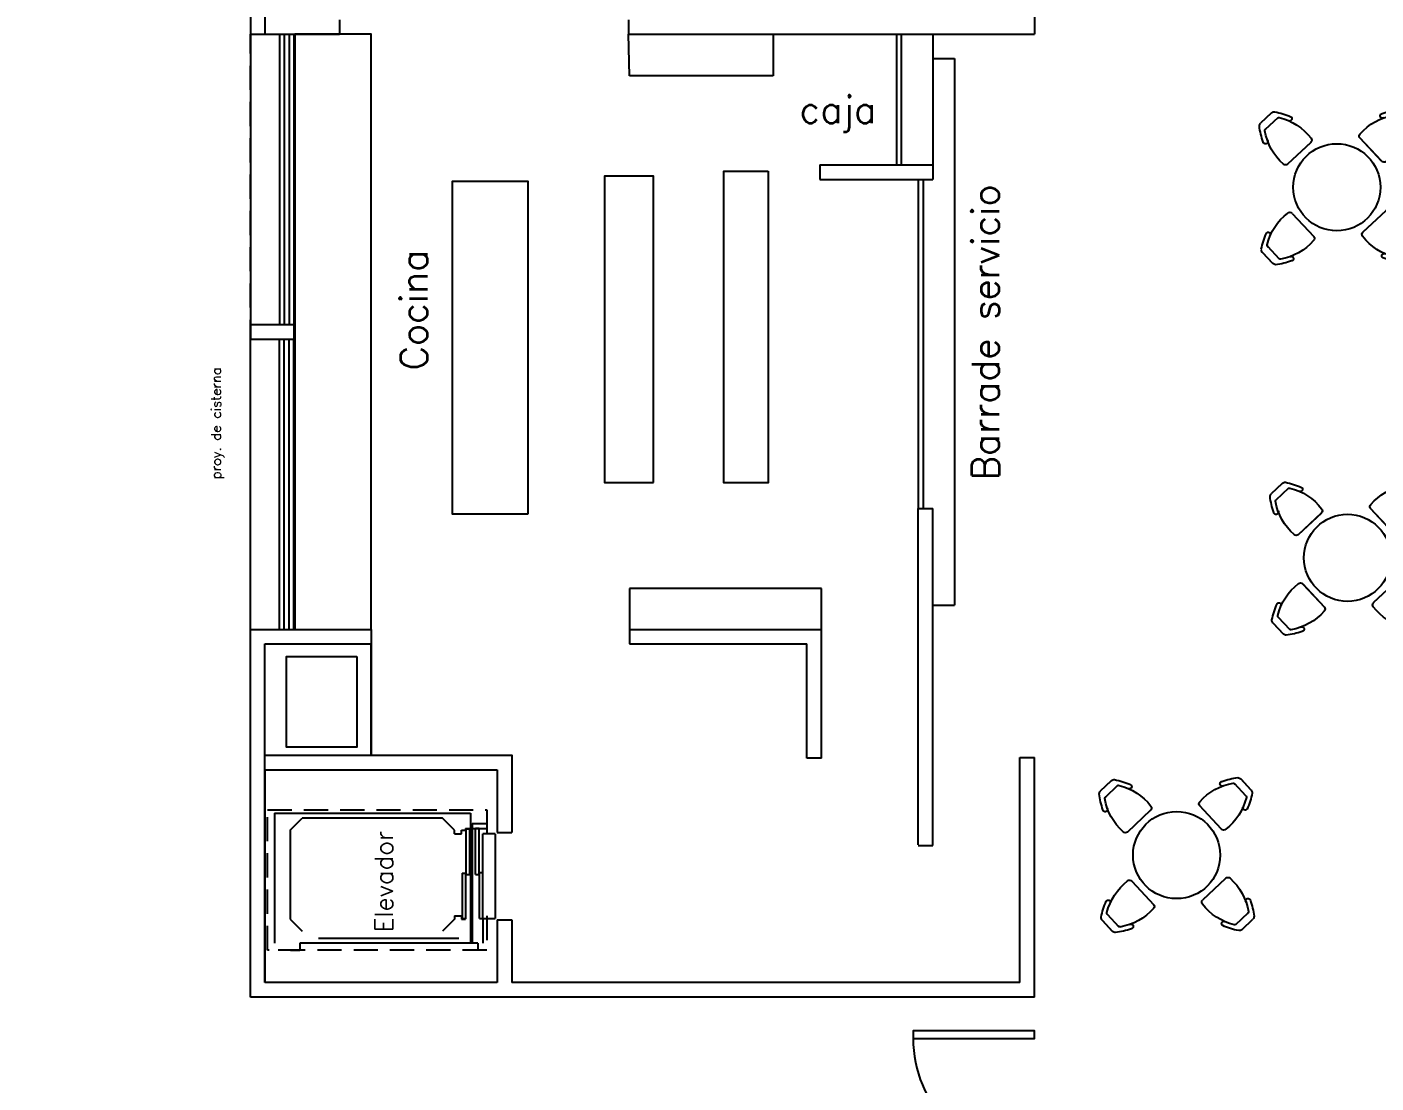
# Model space of a CAD drawing. Header units: millimetres. Extents: x -1615 to -538, y 177 to 397.
# Drawn here: x -801.21 to -787.27, y 303.07 to 313.98 of the extents above; entities that cross this region are included whole.
import ezdxf
from ezdxf.enums import TextEntityAlignment as Align

# ---------------------------------------------------------------- set-up
doc = ezdxf.new("R2010")
doc.units = ezdxf.units.MM
doc.linetypes.add('HIDDEN', pattern=[0.375, 0.25, -0.125])
for name, color, linetype in [('AUX', 8, 'Continuous'), ('LOCALES', 2, 'Continuous'), ('MOB', 7, 'Continuous'), ('MUEBLES', 9, 'Continuous'), ('MUROS', 1, 'Continuous'), ('MUROS2', 9, 'Continuous'), ('P-1', 1, 'Continuous'), ('PROY', 8, 'HIDDEN'), ('TEX', 2, 'Continuous'), ('VENTANAS', 4, 'Continuous')]:
    doc.layers.add(name, color=color, linetype=linetype)
doc.styles.add('ROMANS', font='ROMANS.shx')

# ---------------------------------------------------------------- blocks, each defined once
blk = doc.blocks.new('8360154')
at = {"layer": 'MOB'}
for p, q in [((-0.114, 0.279), (-0.119, 0.279)), ((-0.114, 0.279), (-0.119, 0.279)), ((-0.114, 0.279), (0.041, 0.279)), ((0.036, 0.279), (-0.114, 0.279)), ((-0.114, 0.198), (-0.128, 0.198)), ((-0.128, 0.198), (-0.114, 0.198)), ((-0.128, 0.198), (0.05, 0.198)), ((0.05, 0.198), (0.037, 0.198)), ((-0.204, -0.221), (-0.204, -0.221)), ((-0.204, -0.221), (-0.204, -0.221)), ((-0.204, -0.221), (-0.204, -0.221)), ((-0.204, -0.221), (-0.204, -0.221)), ((-0.204, -0.221), (-0.204, -0.221)), ((-0.204, -0.221), (-0.204, -0.221)), ((-0.202, -0.221), (-0.204, -0.221)), ((-0.202, -0.221), (0.126, -0.221)), ((-0.198, -0.221), (0.126, -0.221)), ((0.124, -0.221), (0.126, -0.221)), ((0.126, -0.221), (0.126, -0.221)), ((0.126, -0.221), (0.126, -0.221))]:
    blk.add_line(p, q, dxfattribs=at)
for centre, radius, start, end in [((-0.111, 0.225), 0.0546, 97.7265, 132.0881), ((0.022, 0.199), 0.0819, 54.5973, 77.0407), ((0.352, -0.134), 0.589, 146.769, 185.5261), ((0.549, -0.225), 0.852, 144.8892, 156.6032), ((-0.123, 0.179), 0.0202, 105.2359, 150.5078), ((0.045, 0.179), 0.0196, 28.6466, 75.2389), ((-0.436, -0.136), 0.595, 354.6785, 33.3393), ((-0.601, -0.215), 0.825, 23.8528, 35.6459), ((-0.21, 0.107), 0.0236, 163.1411, 326.8155), ((0.133, 0.106), 0.0248, 189.0366, 31.7969), ((-0.204, -0.191), 0.03, 180, 270), ((0.126, -0.191), 0.03, 270, 360)]:
    blk.add_arc(centre, radius, start, end, dxfattribs=at)
blk = doc.blocks.new('A$C212E4BCC')
at = {"layer": 'MOB', "linetype": 'Continuous'}
blk.add_circle((1.028, 1.028), 0.45, dxfattribs=at)
at = {"layer": 'MOB', "xscale": -1}
for p, rotation in [((0.996, 1.775), 356.1272636106476), ((0.281, 0.996), 86.12726361064757), ((1.775, 1.06), 266.1272636106476), ((1.06, 0.281), 176.1272636106476)]:
    blk.add_blockref('8360154', p, dxfattribs=dict(at, rotation=rotation))

msp = doc.modelspace()

# ---------------------------------------------------------------- hatches: boundary and pattern name
at = {"layer": 'MOB'}
h = msp.add_hatch(dxfattribs=at)
h.set_pattern_fill('AR-SAND', color=3, scale=0.03, style=0)
h.set_pattern_definition([(37.5, (-1402.8785, 253.7085), (-0.048001, 1.4682397), [0, -1.15824, 0, -1.2954, 0, -1.23825]), (7.5, (-1402.8785, 253.7085), (1.34857, 2.1504753), [0, -0.62484, 0, -1.04394, 0, -0.40005]), (327.5, (-1403.8158, 253.7085), (2.372977, 0.0043116), [0, -0.381, 0, -1.3716, 0, -1.7907]), (317.5, (-1403.8158, 253.7085), (2.2906694, 0.668788), [0, -0.1905, 0, -0.89916, 0, -1.0287])])
h.paths.add_polyline_path([(-758.837, 347.215), (-812.758, 335.518), (-812.758, 334.673), (-803.9, 334.673), (-803.9, 329.947), (-799.313, 325.307), (-782.89, 325.307), (-782.89, 328.837), (-770.72, 328.837), (-770.72, 325.456), (-758.098, 325.456), (-758.098, 303.87), (-760.597, 303.87), (-760.597, 297.006), (-760.508, 297.006), (-760.508, 296.905), (-758.397, 296.905), (-758.397, 296.975), (-757.997, 296.975), (-757.997, 296.575), (-758.097, 296.575), (-758.097, 283.471), (-757.975, 283.471), (-757.975, 283.071), (-758.375, 283.071), (-758.375, 283.155), (-760.375, 283.155), (-760.375, 283.044), (-760.597, 283.044), (-760.597, 279.854), (-760.455, 279.854), (-760.455, 279.705), (-746.972, 279.705), (-746.972, 272.855), (-749.274, 272.855), (-749.274, 265.205), (-745.307, 265.205), (-745.307, 253.28), (-736.306, 250.855), (-741.501, 261.951)])
h.paths.add_polyline_path([(-804.753, 325.526), (-813.904, 325.526), (-813.904, 323.04), (-804.753, 323.04, 1)])
h.paths.add_polyline_path([(-793.647, 300.355), (-811.904, 300.355, 0.414214), (-813.754, 298.505), (-813.754, 296.366, 0.414214), (-811.904, 294.516), (-809.75, 294.516), (-812.618, 297.384), (-810.638, 299.364), (-808.978, 297.704), (-806.998, 299.684), (-805.338, 298.024), (-803.678, 299.684), (-798.51, 294.516), (-796.147, 294.516), (-796.147, 296.613), (-796.208, 296.613), (-796.208, 297.013), (-795.808, 297.013), (-795.808, 296.905), (-793.688, 296.905), (-793.688, 297.074), (-793.647, 297.074)])
h.paths.add_polyline_path([(-803.388, 289.162), (-812.035, 289.162, 1), (-812.035, 285.962), (-803.388, 285.962, 1)])
h.paths.add_polyline_path([(-799.655, 280.258, 0.414214), (-800.005, 280.608), (-808.772, 280.608), (-808.772, 279.83), (-808.372, 279.83), (-808.372, 279.73), (-805.772, 279.73), (-805.772, 279.83), (-805.372, 279.83), (-805.372, 279.73), (-802.772, 279.73), (-802.772, 279.83), (-802.372, 279.83), (-802.372, 279.73), (-799.772, 279.73), (-799.772, 279.83), (-799.655, 279.83)], flags=17)
h.paths.add_polyline_path([(-808.722, 254.706), (-812.247, 254.706), (-812.247, 274.904), (-810.647, 274.904), (-810.647, 280.608), (-810.904, 280.608, 0.414214), (-813.754, 277.758), (-813.754, 253.219, 0.315329), (-806.85, 243.36), (-785.107, 237.258, 0.496821), (-778.947, 241.928), (-778.947, 245.98), (-808.722, 245.98)])
h.paths.add_polyline_path([(-753.647, 257.705), (-763.747, 257.705), (-763.747, 261.081), (-765.147, 261.081), (-765.147, 257.78, -1), (-770.297, 257.78), (-770.297, 261.081), (-772.147, 261.08), (-772.147, 257.774, 0.413999), (-767.725, 253.355), (-753.647, 253.355)], flags=17)
h.paths.add_polyline_path([(-754.727, 229.822, 0.978274), (-755.051, 228.667), (-737.051, 223.615), (-736.65, 225.175)])
h = msp.add_hatch(dxfattribs=at)
h.set_pattern_fill('GRASS', color=3, scale=0.05, style=0)
h.set_pattern_definition([(90, (-1505.3727, 255.352), (-0.898025, 0.898025), [0.238125, -1.557925]), (45, (-1505.3727, 255.352), (-0.8980256, 0.8980256), [0.238125, -1.031875]), (135, (-1505.3727, 255.352), (-0.8980256, -0.8980256), [0.238125, -1.031875])])
h.paths.add_polyline_path([(-758.837, 347.215), (-812.758, 335.518), (-812.758, 334.673), (-803.9, 334.673), (-803.9, 329.947), (-799.313, 325.307), (-782.89, 325.307), (-782.89, 328.837), (-770.72, 328.837), (-770.72, 325.456), (-758.098, 325.456), (-758.098, 303.87), (-760.597, 303.87), (-760.597, 297.006), (-760.508, 297.006), (-760.508, 296.905), (-758.397, 296.905), (-758.397, 296.975), (-757.997, 296.975), (-757.997, 296.575), (-758.097, 296.575), (-758.097, 283.471), (-757.975, 283.471), (-757.975, 283.071), (-758.375, 283.071), (-758.375, 283.155), (-760.375, 283.155), (-760.375, 283.044), (-760.597, 283.044), (-760.597, 279.854), (-760.455, 279.854), (-760.455, 279.705), (-746.972, 279.705), (-746.972, 272.855), (-749.274, 272.855), (-749.274, 265.205), (-745.307, 265.205), (-745.307, 253.28), (-736.306, 250.855), (-741.501, 261.951)])
h.paths.add_polyline_path([(-804.753, 325.526), (-813.904, 325.526), (-813.904, 323.04), (-804.753, 323.04, 1)])
h.paths.add_polyline_path([(-793.647, 300.355), (-811.904, 300.355, 0.414214), (-813.754, 298.505), (-813.754, 296.366, 0.414214), (-811.904, 294.516), (-809.75, 294.516), (-812.618, 297.384), (-810.638, 299.364), (-808.978, 297.704), (-806.998, 299.684), (-805.338, 298.024), (-803.678, 299.684), (-798.51, 294.516), (-796.147, 294.516), (-796.147, 296.613), (-796.208, 296.613), (-796.208, 297.013), (-795.808, 297.013), (-795.808, 296.905), (-793.688, 296.905), (-793.688, 297.074), (-793.647, 297.074)])
h.paths.add_polyline_path([(-803.388, 289.162), (-812.035, 289.162, 1), (-812.035, 285.962), (-803.388, 285.962, 1)])
h.paths.add_polyline_path([(-799.655, 280.258, 0.414214), (-800.005, 280.608), (-808.772, 280.608), (-808.772, 279.83), (-808.372, 279.83), (-808.372, 279.73), (-805.772, 279.73), (-805.772, 279.83), (-805.372, 279.83), (-805.372, 279.73), (-802.772, 279.73), (-802.772, 279.83), (-802.372, 279.83), (-802.372, 279.73), (-799.772, 279.73), (-799.772, 279.83), (-799.655, 279.83)], flags=17)
h.paths.add_polyline_path([(-808.722, 254.706), (-812.247, 254.706), (-812.247, 274.904), (-810.647, 274.904), (-810.647, 280.608), (-810.904, 280.608, 0.414214), (-813.754, 277.758), (-813.754, 253.219, 0.315329), (-806.85, 243.36), (-785.107, 237.258, 0.496821), (-778.947, 241.928), (-778.947, 245.98), (-808.722, 245.98)])
h.paths.add_polyline_path([(-753.647, 257.705), (-763.747, 257.705), (-763.747, 261.081), (-765.147, 261.081), (-765.147, 257.78, -1), (-770.297, 257.78), (-770.297, 261.081), (-772.147, 261.08), (-772.147, 257.774, 0.413999), (-767.725, 253.355), (-753.647, 253.355)], flags=17)
h.paths.add_polyline_path([(-754.727, 229.822, 0.978274), (-755.051, 228.667), (-737.051, 223.615), (-736.65, 225.175)])

# ---------------------------------------------------------------- linework, layer by layer
at = {"layer": 'AUX'}
for p, q in [((-793.496, 313.905), (-793.496, 313.475)), ((-793.496, 313.475), (-794.981, 313.475)), ((-792.998, 308.179), (-794.981, 308.179)), ((-792.998, 307.755), (-792.998, 308.179)), ((-798.65, 305.856), (-798.65, 304.512)), ((-798.65, 305.856), (-796.624, 305.856)), ((-796.624, 305.856), (-796.624, 304.512)), ((-798.486, 305.679), (-798.362, 305.803)), ((-798.486, 305.679), (-798.486, 304.759)), ((-796.912, 305.803), (-798.362, 305.803)), ((-796.788, 305.679), (-796.912, 305.803)), ((-796.788, 305.644), (-796.788, 305.679)), ((-796.717, 305.644), (-796.717, 305.679)), ((-796.717, 305.679), (-796.675, 305.679)), ((-796.675, 305.697), (-796.675, 305.679)), ((-796.675, 305.697), (-796.624, 305.697)), ((-796.675, 305.679), (-796.675, 305.679)), ((-796.671, 305.694), (-796.636, 305.694)), ((-796.671, 305.694), (-796.671, 305.219)), ((-796.636, 305.694), (-796.636, 305.219)), ((-796.606, 305.75), (-796.456, 305.75)), ((-796.606, 305.75), (-796.606, 305.697)), ((-796.606, 305.697), (-796.456, 305.697)), ((-796.606, 305.697), (-796.606, 304.512)), ((-796.535, 305.697), (-796.571, 305.697)), ((-796.571, 305.223), (-796.571, 305.697)), ((-796.535, 305.223), (-796.535, 305.697)), ((-796.788, 305.644), (-796.717, 305.644)), ((-796.368, 305.644), (-796.496, 305.644)), ((-796.496, 305.24), (-796.496, 305.644)), ((-796.368, 305.644), (-796.368, 304.766)), ((-796.71, 305.237), (-796.71, 304.763)), ((-796.71, 305.237), (-796.675, 305.237)), ((-796.675, 305.237), (-796.675, 304.763)), ((-796.636, 305.219), (-796.671, 305.219)), ((-796.571, 305.223), (-796.535, 305.223)), ((-796.532, 304.766), (-796.532, 305.24)), ((-796.496, 305.24), (-796.532, 305.24)), ((-796.496, 304.766), (-796.496, 305.24)), ((-798.486, 304.759), (-798.362, 304.636)), ((-796.788, 304.759), (-796.912, 304.636)), ((-796.788, 304.795), (-796.788, 304.759)), ((-796.788, 304.795), (-796.717, 304.795)), ((-796.717, 304.795), (-796.717, 304.759)), ((-796.717, 304.759), (-796.675, 304.759)), ((-796.675, 304.763), (-796.71, 304.763)), ((-796.675, 304.759), (-796.675, 304.763)), ((-796.675, 304.759), (-796.675, 304.759)), ((-796.532, 304.766), (-796.496, 304.766)), ((-796.532, 304.766), (-796.368, 304.766)), ((-796.496, 304.766), (-796.496, 304.512)), ((-798.195, 304.565), (-796.744, 304.565)), ((-798.5, 304.441), (-798.61, 304.441)), ((-798.483, 304.441), (-798.389, 304.441)), ((-798.389, 304.512), (-798.389, 304.441)), ((-796.55, 304.512), (-798.389, 304.512)), ((-796.55, 304.512), (-796.55, 304.441)), ((-796.456, 304.441), (-796.55, 304.441))]:
    msp.add_line(p, q, dxfattribs=at)
msp.add_lwpolyline([(-793.548, 312.489), (-793.548, 309.27), (-794.005, 309.27), (-794.005, 312.489)], close=True, dxfattribs=at)
at = {"layer": 'MUEBLES'}
msp.add_lwpolyline([(-792.051, 303.527), (-790.798, 303.527), (-790.798, 303.606), (-792.051, 303.606), (-792.051, 303.527, 0.414214), (-790.798, 302.275, 0.414214)], format="xyb", dxfattribs=at)
at = {"layer": 'MUROS'}
for p, q in [((-798.898, 322.505), (-798.898, 313.905)), ((-798.748, 320.005), (-798.748, 313.905)), ((-790.798, 317.555), (-790.798, 313.905)), ((-798.898, 313.905), (-797.978, 313.905)), ((-794.993, 313.905), (-790.798, 313.905)), ((-793.014, 312.555), (-793.014, 312.405)), ((-793.014, 312.555), (-791.848, 312.555)), ((-791.848, 312.555), (-791.848, 312.405)), ((-793.014, 312.405), (-791.848, 312.405)), ((-798.898, 310.905), (-798.448, 310.905)), ((-798.898, 310.905), (-798.898, 310.755)), ((-798.898, 310.755), (-798.898, 310.905)), ((-798.448, 310.905), (-798.448, 310.755)), ((-798.898, 310.755), (-798.448, 310.755)), ((-791.998, 309.005), (-791.848, 309.005)), ((-791.998, 305.53), (-791.998, 309.005)), ((-791.848, 305.522), (-791.848, 309.005)), ((-798.898, 307.755), (-797.652, 307.755)), ((-798.898, 303.955), (-798.898, 307.755)), ((-794.981, 307.755), (-792.998, 307.755)), ((-792.998, 306.425), (-792.998, 307.755)), ((-798.748, 307.605), (-797.652, 307.605)), ((-798.748, 304.105), (-798.748, 307.605)), ((-794.981, 307.605), (-793.148, 307.605)), ((-793.148, 306.425), (-793.148, 307.605)), ((-798.748, 306.455), (-796.198, 306.455)), ((-796.198, 306.459), (-796.198, 305.655)), ((-792.998, 306.425), (-793.148, 306.425)), ((-790.948, 304.105), (-790.948, 306.43)), ((-790.948, 306.43), (-790.798, 306.43)), ((-790.798, 303.955), (-790.798, 306.43)), ((-798.748, 306.305), (-798.748, 304.105)), ((-798.748, 306.305), (-796.348, 306.305)), ((-796.348, 306.305), (-796.348, 305.655)), ((-791.998, 305.522), (-791.848, 305.522)), ((-796.348, 304.755), (-796.348, 304.105)), ((-796.198, 304.755), (-796.198, 304.105)), ((-796.348, 304.105), (-798.748, 304.105)), ((-794.163, 304.105), (-796.198, 304.105)), ((-790.948, 304.105), (-794.163, 304.105)), ((-790.797, 304.105), (-790.798, 304.105)), ((-794.163, 303.955), (-798.898, 303.955)), ((-790.797, 303.955), (-794.163, 303.955))]:
    msp.add_line(p, q, dxfattribs=at)
at = {"layer": 'MUROS2'}
for p, q in [((-794.981, 313.475), (-794.993, 313.905)), ((-794.981, 308.179), (-794.981, 307.605)), ((-797.652, 307.755), (-797.652, 307.605))]:
    msp.add_line(p, q, dxfattribs=at)
for points in [[(-798.438, 313.905), (-798.438, 307.755), (-797.652, 307.755), (-797.652, 313.905)], [(-796.028, 308.95), (-796.028, 312.382), (-796.813, 312.382), (-796.813, 308.95)], [(-794.733, 309.274), (-794.733, 312.44), (-795.241, 312.44), (-795.241, 309.274)], [(-797.652, 307.605), (-797.652, 306.455), (-797.652, 306.455), (-797.652, 307.605)], [(-797.8, 307.476), (-797.8, 306.538), (-798.525, 306.538), (-798.525, 307.476)]]:
    msp.add_lwpolyline(points, close=True, dxfattribs=at)
at = {"layer": 'P-1'}
for p, q in [((-797.978, 314.055), (-797.978, 313.905)), ((-794.993, 314.055), (-794.993, 313.905)), ((-796.348, 305.655), (-796.198, 305.655)), ((-796.348, 304.755), (-796.198, 304.755))]:
    msp.add_line(p, q, dxfattribs=at)
at = {"layer": 'PROY'}
msp.add_line((-798.898, 303.955), (-798.898, 313.905), dxfattribs=at)
msp.add_lwpolyline([(-796.456, 304.795), (-796.456, 304.441), (-798.721, 304.441), (-798.721, 305.892), (-796.456, 305.892), (-796.456, 305.644)], dxfattribs=at)
at = {"layer": 'VENTANAS'}
for p, q in [((-798.898, 313.905), (-798.898, 310.905)), ((-798.598, 313.905), (-798.598, 310.905)), ((-798.548, 313.905), (-798.548, 310.905)), ((-798.498, 313.905), (-798.498, 310.905)), ((-798.448, 313.905), (-798.448, 310.905)), ((-792.223, 313.905), (-792.223, 312.555)), ((-792.173, 313.905), (-792.173, 312.555)), ((-791.848, 313.905), (-791.848, 312.555)), ((-791.848, 313.655), (-791.623, 313.655)), ((-791.623, 313.655), (-791.623, 308.005)), ((-791.998, 312.405), (-791.998, 309.005)), ((-791.948, 312.405), (-791.948, 309.005)), ((-798.898, 307.755), (-798.898, 310.755)), ((-798.598, 307.755), (-798.598, 310.755)), ((-798.548, 307.755), (-798.548, 310.755)), ((-798.498, 307.755), (-798.498, 310.755)), ((-798.448, 307.755), (-798.448, 310.755)), ((-791.848, 308.005), (-791.623, 308.005))]:
    msp.add_line(p, q, dxfattribs=at)

# ---------------------------------------------------------------- block references
at = {"layer": 'MOB', "rotation": 316.9999999999827}
for p in [(-788.892, 315.139), (-789.126, 312.273), (-789.016, 308.444), (-790.781, 305.372), (-787.787, 304.915), (-787.793, 302.014)]:
    msp.add_blockref('A$C212E4BCC', p, dxfattribs=at)

# ---------------------------------------------------------------- texts
at = {"layer": 'LOCALES', "style": 'ROMANS'}
msp.add_text('caja', height=0.2797, dxfattribs=at).set_placement((-792.83, 312.986), align=Align.CENTER)
for s, height, p in [('Barrade servicio', 0.27969, (-791.163, 310.825)), ('Cocina', 0.2797, (-797.069, 311.056)), ('proy. de cisterna ', 0.1, (-799.202, 309.92))]:
    msp.add_text(s, height=height, rotation=90, dxfattribs=at).set_placement(p, align=Align.CENTER)
at = {"layer": 'TEX', "style": 'ROMANS'}
msp.add_text('Elevador', height=0.1864, rotation=90, dxfattribs=at).set_placement((-797.425, 304.626))

doc.saveas('drawing.dxf')
